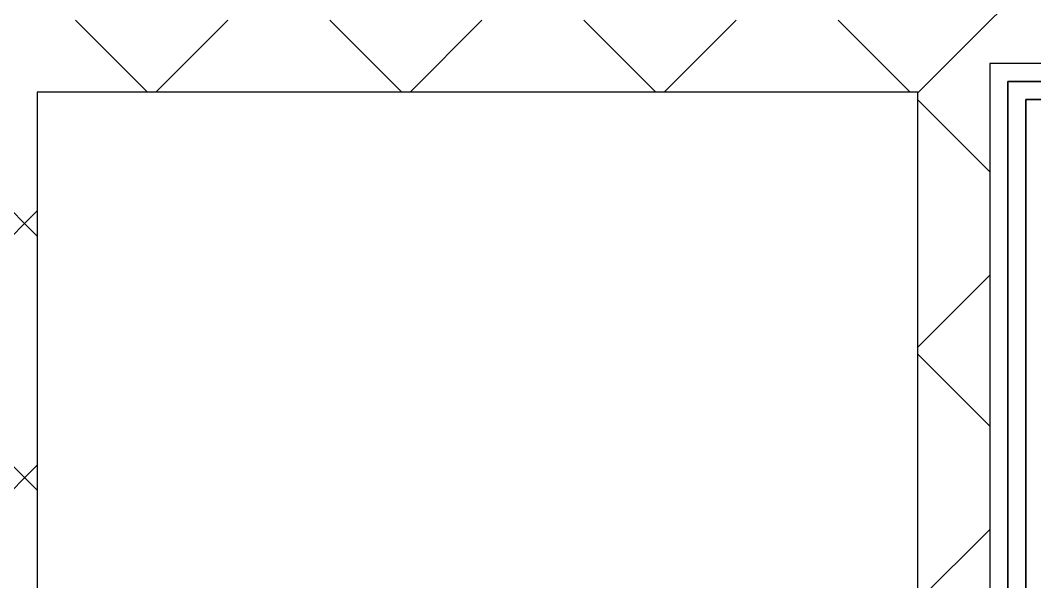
# Model space of a CAD drawing. Header units: millimetres. Extents: x 813027 to 1148939, y -931049 to -10.
# Drawn here: x 901543 to 904365, y -109181 to -107620 of the extents above; entities that cross this region are included whole.
import ezdxf

# ---------------------------------------------------------------- set-up
doc = ezdxf.new("R2010")
doc.units = ezdxf.units.MM
for name, color, linetype, lineweight in [('A-WALL-PATT', 1, 'Continuous', 25), ('I-WALL-E', 2, 'Continuous', 25), ('WALL-A', 3, 'Continuous', 25)]:
    doc.layers.add(name, color=color, linetype=linetype, lineweight=lineweight)
pattern_1 = [(45, (-6.33, 1.8), (-353.5534, 353.5534), []), (135, (-6.33, 1.8), (-353.5534, -353.5534), [])]

# ---------------------------------------------------------------- blocks, each defined once
blk = doc.blocks.new('C-2-PP21-AR-4160-01-B_20250829-084416_NEWCL')
blk.add_lwpolyline([(-19350, -9295), (-154550, -9295), (-154550, -7995), (-154500, -7995), (-154500, -5680), (-154500, -5680), (-142750, -5680), (-142750, -2500), (-132560, -2500), (-132560, -6455), (-117731.4, -6455), (-117731.4, -5800), (-117350, -5800), (-117350, -5345), (-113350, -5345)])

msp = doc.modelspace()

# ---------------------------------------------------------------- hatches: boundary and pattern name
at = {"layer": 'A-WALL-PATT', "lineweight": 9}
h = msp.add_hatch(dxfattribs=at)
h.set_pattern_fill('FP_2', color=256, style=0, pattern_type=2)
h.set_pattern_definition(pattern_1)
h.paths.add_polyline_path([(904240, -110720), (904240, -107540), (904040, -107540), (904040, -110720)])
h = msp.add_hatch(dxfattribs=at)
h.set_pattern_fill('FP_2', color=256, style=0, pattern_type=2)
h.set_pattern_definition(pattern_1)
h.paths.add_polyline_path([(913829.7, -107740), (914900, -107740), (914900, -107540), (904240, -107540), (904240, -107740), (912757.4, -107740)])
h = msp.add_hatch(dxfattribs=at)
h.set_pattern_fill('FP_2', color=256, style=0, pattern_type=2)
h.set_pattern_definition(pattern_1)
h.paths.add_polyline_path([(901390, -107820), (904040, -107820), (904040, -107620), (899890, -107620), (899890, -107820), (900790, -107820)])
h = msp.add_hatch(dxfattribs=at)
h.set_pattern_fill('FP_2', color=256, style=0, pattern_type=2)
h.set_pattern_definition(pattern_1)
h.paths.add_polyline_path([(901590, -110720), (901590, -107820), (901390, -107820), (901390, -110720)])

# ---------------------------------------------------------------- linework, layer by layer
at = {"layer": 'I-WALL-E'}
for p, q in [((904290, -110970), (904290, -107790)), ((904290, -107790), (904290, -110970)), ((904290, -107790), (904340, -107790)), ((904340, -107790), (904290, -107790)), ((904340, -107790), (914415, -107790)), ((914530.2, -107790), (904340, -107790)), ((904340, -110970), (904340, -107840)), ((904340, -107840), (904340, -110970)), ((904340, -107840), (914530.5, -107840)), ((914415, -107840), (904340, -107840))]:
    msp.add_line(p, q, dxfattribs=at)
at = {"layer": 'WALL-A'}
for p, q in [((914530, -107740), (904240, -107740)), ((904240, -107740), (904240, -110720)), ((904040, -107820), (901590, -107820)), ((901590, -107820), (901590, -110720)), ((904040, -110720), (904040, -107820))]:
    msp.add_line(p, q, dxfattribs=at)

# ---------------------------------------------------------------- next in the draw order: block references
msp.add_blockref('C-2-PP21-AR-4160-01-B_20250829-084416_NEWCL', (1047090, -105340))

doc.saveas('drawing.dxf')
